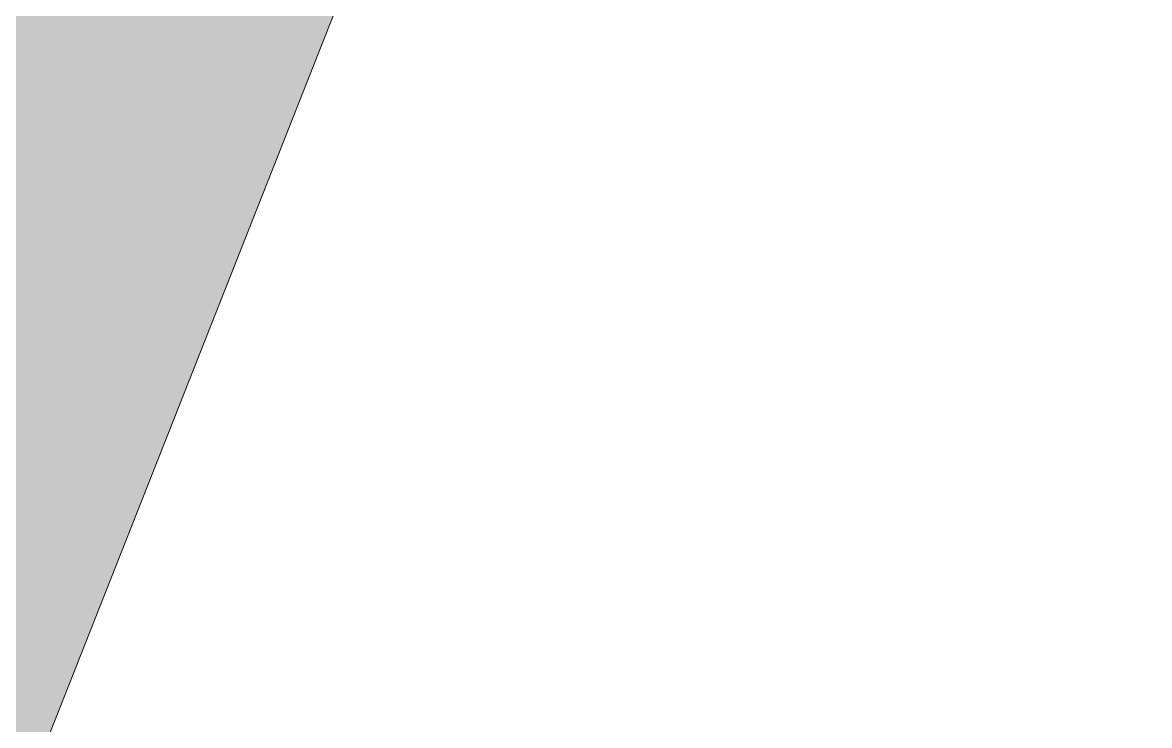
# Model space of a CAD drawing. Header units: metres. Extents: x -3 to 687, y -1 to 1371.
# Drawn here: x 401.894 to 402.8, y 52.86 to 53.425 of the extents above; entities that cross this region are included whole.
import ezdxf

# ---------------------------------------------------------------- set-up
doc = ezdxf.new("R2010")
doc.units = ezdxf.units.M
doc.header["$MEASUREMENT"] = 0
doc.layers.add('TPX_BUILDINGS_SHADOWS_HATCH', color=7, linetype='CONTINUOUS', lineweight=0, true_color=0x000000)
doc.layers.add('TPX_BUILDINGS_SHADOWS_OUTLINES', color=7, linetype='CONTINUOUS', lineweight=0, true_color=0x000000)

msp = doc.modelspace()

# ---------------------------------------------------------------- hatches: boundary and pattern name
at = {"layer": 'TPX_BUILDINGS_SHADOWS_HATCH'}
msp.add_hatch(color=256, dxfattribs=at).paths.add_polyline_path([(374.85675, 73.07177), (370.61411, 68.82913), (398.90209, 51.72046), (397.08682, 47.12695), (425.63378, 36.03449), (425.10096, 33.39053), (443.02907, 26.09118), (465.93622, 14.88678), (462.03181, 2.10006), (466.27445, 6.3427), (470.17886, 19.12942), (447.27171, 30.33382), (429.3436, 37.63317), (429.87642, 40.27713), (401.32946, 51.36959), (403.14473, 55.9631), (374.85675, 73.07177)])

# ---------------------------------------------------------------- linework, layer by layer
at = {"layer": 'TPX_BUILDINGS_SHADOWS_OUTLINES', "elevation": 0.0391}
msp.add_lwpolyline([(374.85675, 73.07177), (370.61411, 68.82913), (398.90209, 51.72046), (397.08682, 47.12695), (425.63378, 36.03449), (425.10096, 33.39053), (443.02907, 26.09118), (465.93622, 14.88678), (462.03181, 2.10006), (466.27445, 6.3427), (470.17886, 19.12942), (447.27171, 30.33382), (429.3436, 37.63317), (429.87642, 40.27713), (401.32946, 51.36959), (403.14473, 55.9631)], close=True, dxfattribs=at)

doc.saveas('drawing.dxf')
